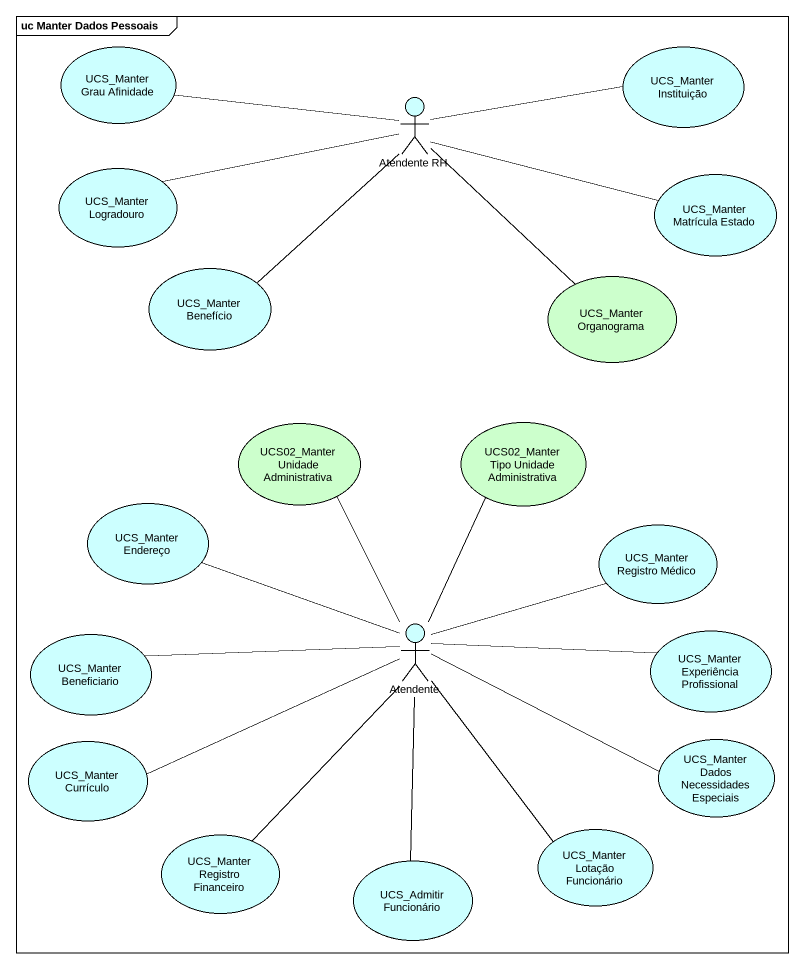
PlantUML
@startuml
mainframe uc Manter Dados Pessoais
usecase "UCS_Manter Grau Afinidade" as UCS_Manter_Grau_Afinidade #CCFFFF
usecase "UCS_Manter Instituição" as UCS_Manter_Instituição #CCFFFF
actor "Atendente RH" as Atendente_RH #CCFFFF
usecase "UCS_Manter Logradouro" as UCS_Manter_Logradouro #CCFFFF
usecase "UCS_Manter Matrícula Estado" as UCS_Manter_Matrícula_Estado #CCFFFF
usecase "UCS_Manter Benefício" as UCS_Manter_Benefício #CCFFFF
usecase "UCS_Manter Organograma" as UCS_Manter_Organograma #CCFFCC
usecase "UCS02_Manter Unidade Administrativa" as UCS02_Manter_Unidade #CCFFCC
usecase "UCS02_Manter Tipo Unidade Administrativa" as UCS02_Manter_Tipo_Unidade #CCFFCC
usecase "UCS_Manter Endereço" as UCS_Manter_Endereço #CCFFFF
usecase "UCS_Manter Registro Médico" as UCS_Manter_Registro_Médico #CCFFFF
usecase "UCS_Manter Beneficiario" as UCS_Manter_Beneficiario #CCFFFF
actor Atendente #CCFFFF
usecase "UCS_Manter Experiência Profissional" as UCS_Manter_Experiência #CCFFFF
usecase "UCS_Manter Currículo" as UCS_Manter_Currículo #CCFFFF
usecase "UCS_Manter Dados Necessidades Especiais" as UCS_Manter_Dados #CCFFFF
usecase "UCS_Manter Registro Financeiro" as UCS_Manter_Registro #CCFFFF
usecase "UCS_Manter Lotação Funcionário" as UCS_Manter_Lotação #CCFFFF
usecase "UCS_Admitir Funcionário" as UCS_Admitir_Funcionário #CCFFFF
Atendente_RH -left- UCS_Manter_Grau_Afinidade
Atendente_RH -right- UCS_Manter_Instituição
Atendente_RH -left- UCS_Manter_Logradouro
Atendente_RH -right- UCS_Manter_Matrícula_Estado
Atendente_RH -- UCS_Manter_Benefício
Atendente_RH -- UCS_Manter_Organograma
Atendente -up- UCS02_Manter_Unidade
Atendente -up- UCS02_Manter_Tipo_Unidade
Atendente -left- UCS_Manter_Endereço
Atendente -right- UCS_Manter_Registro_Médico
Atendente -left- UCS_Manter_Beneficiario
Atendente -right- UCS_Manter_Experiência
Atendente -left- UCS_Manter_Currículo
Atendente -right- UCS_Manter_Dados
Atendente -- UCS_Manter_Registro
Atendente -- UCS_Manter_Lotação
Atendente -- UCS_Admitir_Funcionário
@enduml
